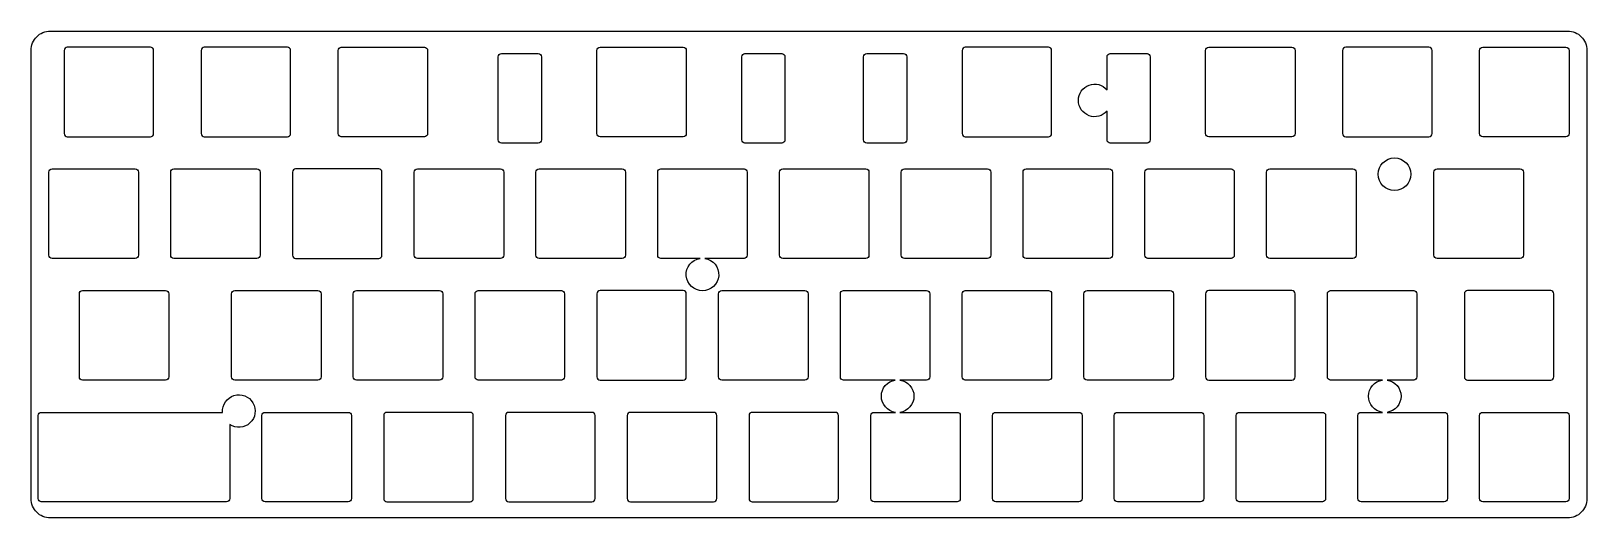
# Model space of a CAD drawing. Header units: millimetres. Extents: x -256 to -12, y 15 to 91.
import ezdxf

# ---------------------------------------------------------------- set-up
doc = ezdxf.new("R2010")
doc.units = ezdxf.units.MM
doc.layers.get('0').update_dxf_attribs({"linetype": 'CONTINUOUS'})

msp = doc.modelspace()

# ---------------------------------------------------------------- linework, layer by layer
for points in [[(-15.442939, 91.282741, -0.4142135624), (-12.442939, 88.282741), (-12.442939, 18.08284, -0.4142135624), (-15.442939, 15.08284), (-252.830232, 15.08284, -0.4142135624), (-255.830232, 18.08284), (-255.830232, 88.282741, -0.4142135624), (-252.830232, 91.282741)], [(-250.6659, 88.2511), (-250.6659, 75.2511, 0.4142135624), (-250.1659, 74.7511), (-237.1659, 74.7511, 0.4142135624), (-236.6659, 75.2511), (-236.6659, 88.2511, 0.4142135624), (-237.1659, 88.7511), (-250.1659, 88.7511, 0.4142135624)], [(-215.736, 88.7511), (-228.736, 88.7511, 0.4142135624), (-229.236, 88.2511), (-229.236, 75.2511, 0.4142135624), (-228.736, 74.7511), (-215.736, 74.7511, 0.4142135624), (-215.236, 75.2511), (-215.236, 88.2511, 0.4142135624)], [(-194.3061, 88.7511, -0.4142135624), (-193.8061, 88.2511), (-193.8061, 75.2511, -0.4142135624), (-194.3061, 74.7511), (-207.3061, 74.7511, -0.4142135624), (-207.8061, 75.2511), (-207.8061, 88.2511, -0.4142135624), (-207.3061, 88.7511)], [(-182.7524, 87.2511, -0.4142135624), (-182.2524, 87.7511), (-176.5024, 87.7511, -0.4142135624), (-176.0024, 87.2511), (-176.0024, 74.2511, -0.4142135624), (-176.5024, 73.7511), (-182.2524, 73.7511, -0.4142135624), (-182.7524, 74.2511)], [(-153.3274, 75.2511, -0.4142135624), (-153.8274, 74.7511), (-166.8274, 74.7511, -0.4142135624), (-167.3274, 75.2511), (-167.3274, 88.2511, -0.4142135624), (-166.8274, 88.7511), (-153.8274, 88.7511, -0.4142135624), (-153.3274, 88.2511)], [(-144.1524, 73.7511, -0.4142135624), (-144.6524, 74.2511), (-144.6524, 87.2511, -0.4142135624), (-144.1524, 87.7511), (-138.4024, 87.7511, -0.4142135624), (-137.9024, 87.2511), (-137.9024, 74.2511, -0.4142135624), (-138.4024, 73.7511)], [(-118.856, 74.2511, -0.4142135624), (-119.356, 73.7511), (-125.106, 73.7511, -0.4142135624), (-125.606, 74.2511), (-125.606, 87.2511, -0.4142135624), (-125.106, 87.7511), (-119.356, 87.7511, -0.4142135624), (-118.856, 87.2511)], [(-96.681, 88.7511), (-109.681, 88.7511, 0.4142135624), (-110.181, 88.2511), (-110.181, 75.2511, 0.4142135624), (-109.681, 74.7511), (-96.681, 74.7511, 0.4142135624), (-96.181, 75.2511), (-96.181, 88.2511, 0.4142135624)], [(-87.506, 78.773147, -2.7018957918), (-87.506, 82.093453), (-87.506, 87.2511, -0.4142135624), (-87.006, 87.7511), (-81.256, 87.7511, -0.4142135624), (-80.756, 87.2511), (-80.756, 74.2511, -0.4142135624), (-81.256, 73.7511), (-87.006, 73.7511, -0.4142135624), (-87.506, 74.2511)], [(-58.5834, 88.7511, -0.4142135624), (-58.0834, 88.2511), (-58.0834, 75.2511, -0.4142135624), (-58.5834, 74.7511), (-71.5834, 74.7511, -0.4142135624), (-72.0834, 75.2511), (-72.0834, 88.2511, -0.4142135624), (-71.5834, 88.7511)], [(-36.6535, 75.2511), (-36.6535, 88.2511, 0.4142135624), (-37.1535, 88.7511), (-50.1535, 88.7511, 0.4142135624), (-50.6535, 88.2511), (-50.6535, 75.2511, 0.4142135624), (-50.1535, 74.7511), (-37.1535, 74.7511, 0.4142135624)], [(-15.2236, 75.2511, -0.4142135624), (-15.7236, 74.7511), (-28.7236, 74.7511, -0.4142135624), (-29.2236, 75.2511), (-29.2236, 88.2511, -0.4142135624), (-28.7236, 88.7511), (-15.7236, 88.7511, -0.4142135624), (-15.2236, 88.2511)], [(-253.047, 69.2023, -0.4142135624), (-252.547, 69.7023), (-239.547, 69.7023, -0.4142135624), (-239.047, 69.2023), (-239.047, 56.2023, -0.4142135624), (-239.547, 55.7023), (-252.547, 55.7023, -0.4142135624), (-253.047, 56.2023)], [(-233.9982, 69.2023, -0.4142135624), (-233.4982, 69.7023), (-220.4982, 69.7023, -0.4142135624), (-219.9982, 69.2023), (-219.9982, 56.2023, -0.4142135624), (-220.4982, 55.7023), (-233.4982, 55.7023, -0.4142135624), (-233.9982, 56.2023)], [(-214.4494, 55.7023), (-201.4494, 55.7023, 0.4142135624), (-200.9494, 56.2023), (-200.9494, 69.2023, 0.4142135624), (-201.4494, 69.7023), (-214.4494, 69.7023, 0.4142135624), (-214.9494, 69.2023), (-214.9494, 56.2023, 0.4142135624)], [(-195.4006, 55.7023, -0.4142135624), (-195.9006, 56.2023), (-195.9006, 69.2023, -0.4142135624), (-195.4006, 69.7023), (-182.4006, 69.7023, -0.4142135624), (-181.9006, 69.2023), (-181.9006, 56.2023, -0.4142135624), (-182.4006, 55.7023)], [(-163.3518, 69.7023, -0.4142135624), (-162.8518, 69.2023), (-162.8518, 56.2023, -0.4142135624), (-163.3518, 55.7023), (-176.3518, 55.7023, -0.4142135624), (-176.8518, 56.2023), (-176.8518, 69.2023, -0.4142135624), (-176.3518, 69.7023)], [(-150.442577, 55.7023, -14.0790180765), (-151.163423, 55.7023), (-157.303, 55.7023, -0.4142135624), (-157.803, 56.2023), (-157.803, 69.2023, -0.4142135624), (-157.303, 69.7023), (-144.303, 69.7023, -0.4142135624), (-143.803, 69.2023), (-143.803, 56.2023, -0.4142135624), (-144.303, 55.7023)], [(-138.7542, 69.2023, -0.4142135624), (-138.2542, 69.7023), (-125.2542, 69.7023, -0.4142135624), (-124.7542, 69.2023), (-124.7542, 56.2023, -0.4142135624), (-125.2542, 55.7023), (-138.2542, 55.7023, -0.4142135624), (-138.7542, 56.2023)], [(-119.7054, 69.2023, -0.4142135624), (-119.2054, 69.7023), (-106.2054, 69.7023, -0.4142135624), (-105.7054, 69.2023), (-105.7054, 56.2023, -0.4142135624), (-106.2054, 55.7023), (-119.2054, 55.7023, -0.4142135624), (-119.7054, 56.2023)], [(-87.1566, 69.7023, -0.4142135624), (-86.6566, 69.2023), (-86.6566, 56.2023, -0.4142135624), (-87.1566, 55.7023), (-100.1566, 55.7023, -0.4142135624), (-100.6566, 56.2023), (-100.6566, 69.2023, -0.4142135624), (-100.1566, 69.7023)], [(-68.1078, 69.7023, -0.4142135624), (-67.6078, 69.2023), (-67.6078, 56.2023, -0.4142135624), (-68.1078, 55.7023), (-81.1078, 55.7023, -0.4142135624), (-81.6078, 56.2023), (-81.6078, 69.2023, -0.4142135624), (-81.1078, 69.7023)], [(-62.559, 69.2023, -0.4142135624), (-62.059, 69.7023), (-49.059, 69.7023, -0.4142135624), (-48.559, 69.2023), (-48.559, 56.2023, -0.4142135624), (-49.059, 55.7023), (-62.059, 55.7023, -0.4142135624), (-62.559, 56.2023)], [(-35.8669, 55.7023, -0.4142135624), (-36.3669, 56.2023), (-36.3669, 69.2023, -0.4142135624), (-35.8669, 69.7023), (-22.8669, 69.7023, -0.4142135624), (-22.3669, 69.2023), (-22.3669, 56.2023, -0.4142135624), (-22.8669, 55.7023)], [(-234.7848, 50.6535, -0.4142135624), (-234.2848, 50.1535), (-234.2848, 37.1535, -0.4142135624), (-234.7848, 36.6535), (-247.7848, 36.6535, -0.4142135624), (-248.2848, 37.1535), (-248.2848, 50.1535, -0.4142135624), (-247.7848, 50.6535)], [(-210.9738, 50.6535, -0.4142135624), (-210.4738, 50.1535), (-210.4738, 37.1535, -0.4142135624), (-210.9738, 36.6535), (-223.9738, 36.6535, -0.4142135624), (-224.4738, 37.1535), (-224.4738, 50.1535, -0.4142135624), (-223.9738, 50.6535)], [(-191.925, 50.6535, -0.4142135624), (-191.425, 50.1535), (-191.425, 37.1535, -0.4142135624), (-191.925, 36.6535), (-204.925, 36.6535, -0.4142135624), (-205.425, 37.1535), (-205.425, 50.1535, -0.4142135624), (-204.925, 50.6535)], [(-186.3762, 50.1535, -0.4142135624), (-185.8762, 50.6535), (-172.8762, 50.6535, -0.4142135624), (-172.3762, 50.1535), (-172.3762, 37.1535, -0.4142135624), (-172.8762, 36.6535), (-185.8762, 36.6535, -0.4142135624), (-186.3762, 37.1535)], [(-153.3274, 37.1535), (-153.3274, 50.1535, 0.4142135624), (-153.8274, 50.6535), (-166.8274, 50.6535, 0.4142135624), (-167.3274, 50.1535), (-167.3274, 37.1535, 0.4142135624), (-166.8274, 36.6535), (-153.8274, 36.6535, 0.4142135624)], [(-147.7786, 36.6535, -0.4142135624), (-148.2786, 37.1535), (-148.2786, 50.1535, -0.4142135624), (-147.7786, 50.6535), (-134.7786, 50.6535, -0.4142135624), (-134.2786, 50.1535), (-134.2786, 37.1535, -0.4142135624), (-134.7786, 36.6535)], [(-120.623795, 31.6047, -0.8673738735), (-120.632201, 36.6535), (-128.7298, 36.6535, -0.4142135624), (-129.2298, 37.1535), (-129.2298, 50.1535, -0.4142135624), (-128.7298, 50.6535), (-115.7298, 50.6535, -0.4142135624), (-115.2298, 50.1535), (-115.2298, 37.1535, -0.4142135624), (-115.7298, 36.6535), (-119.902999, 36.6535, -0.8673738735), (-119.911405, 31.6047), (-110.9676, 31.6047, -0.4142135624), (-110.4676, 31.1047), (-110.4676, 18.1047, -0.4142135624), (-110.9676, 17.6047), (-123.9676, 17.6047, -0.4142135624), (-124.4676, 18.1047), (-124.4676, 31.1047, -0.4142135624), (-123.9676, 31.6047)], [(-110.181, 50.1535, -0.4142135624), (-109.681, 50.6535), (-96.681, 50.6535, -0.4142135624), (-96.181, 50.1535), (-96.181, 37.1535, -0.4142135624), (-96.681, 36.6535), (-109.681, 36.6535, -0.4142135624), (-110.181, 37.1535)], [(-91.1322, 50.1535, -0.4142135624), (-90.6322, 50.6535), (-77.6322, 50.6535, -0.4142135624), (-77.1322, 50.1535), (-77.1322, 37.1535, -0.4142135624), (-77.6322, 36.6535), (-90.6322, 36.6535, -0.4142135624), (-91.1322, 37.1535)], [(-71.5834, 36.6535), (-58.5834, 36.6535, 0.4142135624), (-58.0834, 37.1535), (-58.0834, 50.1535, 0.4142135624), (-58.5834, 50.6535), (-71.5834, 50.6535, 0.4142135624), (-72.0834, 50.1535), (-72.0834, 37.1535, 0.4142135624)], [(-44.432201, 31.6047, -0.8673738735), (-44.423795, 36.6535), (-52.5346, 36.6535, -0.4142135624), (-53.0346, 37.1535), (-53.0346, 50.1535, -0.4142135624), (-52.5346, 50.6535), (-39.5346, 50.6535, -0.4142135624), (-39.0346, 50.1535), (-39.0346, 37.1535, -0.4142135624), (-39.5346, 36.6535), (-43.711405, 36.6535, -0.8673738735), (-43.702999, 31.6047), (-34.7724, 31.6047, -0.4142135624), (-34.2724, 31.1047), (-34.2724, 18.1047, -0.4142135624), (-34.7724, 17.6047), (-47.7724, 17.6047, -0.4142135624), (-48.2724, 18.1047), (-48.2724, 31.1047, -0.4142135624), (-47.7724, 31.6047)], [(-31.6047, 50.1535), (-31.6047, 37.1535, 0.4142135624), (-31.1047, 36.6535), (-18.1047, 36.6535, 0.4142135624), (-17.6047, 37.1535), (-17.6047, 50.1535, 0.4142135624), (-18.1047, 50.6535), (-31.1047, 50.6535, 0.4142135624)], [(-225.872307, 31.6047, -4.3948173301), (-224.75995, 29.69891), (-224.75995, 18.1047, -0.4142135624), (-225.25995, 17.6047), (-254.23495, 17.6047, -0.4142135624), (-254.73495, 18.1047), (-254.73495, 31.1047, -0.4142135624), (-254.23495, 31.6047)], [(-205.7116, 18.1047, -0.4142135624), (-206.2116, 17.6047), (-219.2116, 17.6047, -0.4142135624), (-219.7116, 18.1047), (-219.7116, 31.1047, -0.4142135624), (-219.2116, 31.6047), (-206.2116, 31.6047, -0.4142135624), (-205.7116, 31.1047)], [(-186.6628, 18.1047), (-186.6628, 31.1047, 0.4142135624), (-187.1628, 31.6047), (-200.1628, 31.6047, 0.4142135624), (-200.6628, 31.1047), (-200.6628, 18.1047, 0.4142135624), (-200.1628, 17.6047), (-187.1628, 17.6047, 0.4142135624)], [(-167.614, 18.1047), (-167.614, 31.1047, 0.4142135624), (-168.114, 31.6047), (-181.114, 31.6047, 0.4142135624), (-181.614, 31.1047), (-181.614, 18.1047, 0.4142135624), (-181.114, 17.6047), (-168.114, 17.6047, 0.4142135624)], [(-149.0652, 31.6047), (-162.0652, 31.6047, 0.4142135624), (-162.5652, 31.1047), (-162.5652, 18.1047, 0.4142135624), (-162.0652, 17.6047), (-149.0652, 17.6047, 0.4142135624), (-148.5652, 18.1047), (-148.5652, 31.1047, 0.4142135624)], [(-129.5164, 18.1047), (-129.5164, 31.1047, 0.4142135624), (-130.0164, 31.6047), (-143.0164, 31.6047, 0.4142135624), (-143.5164, 31.1047), (-143.5164, 18.1047, 0.4142135624), (-143.0164, 17.6047), (-130.0164, 17.6047, 0.4142135624)], [(-91.4188, 18.1047, -0.4142135624), (-91.9188, 17.6047), (-104.9188, 17.6047, -0.4142135624), (-105.4188, 18.1047), (-105.4188, 31.1047, -0.4142135624), (-104.9188, 31.6047), (-91.9188, 31.6047, -0.4142135624), (-91.4188, 31.1047)], [(-85.87, 17.6047, -0.4142135624), (-86.37, 18.1047), (-86.37, 31.1047, -0.4142135624), (-85.87, 31.6047), (-72.87, 31.6047, -0.4142135624), (-72.37, 31.1047), (-72.37, 18.1047, -0.4142135624), (-72.87, 17.6047)], [(-53.3212, 18.1047, -0.4142135624), (-53.8212, 17.6047), (-66.8212, 17.6047, -0.4142135624), (-67.3212, 18.1047), (-67.3212, 31.1047, -0.4142135624), (-66.8212, 31.6047), (-53.8212, 31.6047, -0.4142135624), (-53.3212, 31.1047)], [(-29.2236, 31.1047, -0.4142135624), (-28.7236, 31.6047), (-15.7236, 31.6047, -0.4142135624), (-15.2236, 31.1047), (-15.2236, 18.1047, -0.4142135624), (-15.7236, 17.6047), (-28.7236, 17.6047, -0.4142135624), (-29.2236, 18.1047)]]:
    msp.add_lwpolyline(points, format="xyb", close=True)
msp.add_circle((-42.54046, 68.88392), 2.55)

doc.saveas('drawing.dxf')
